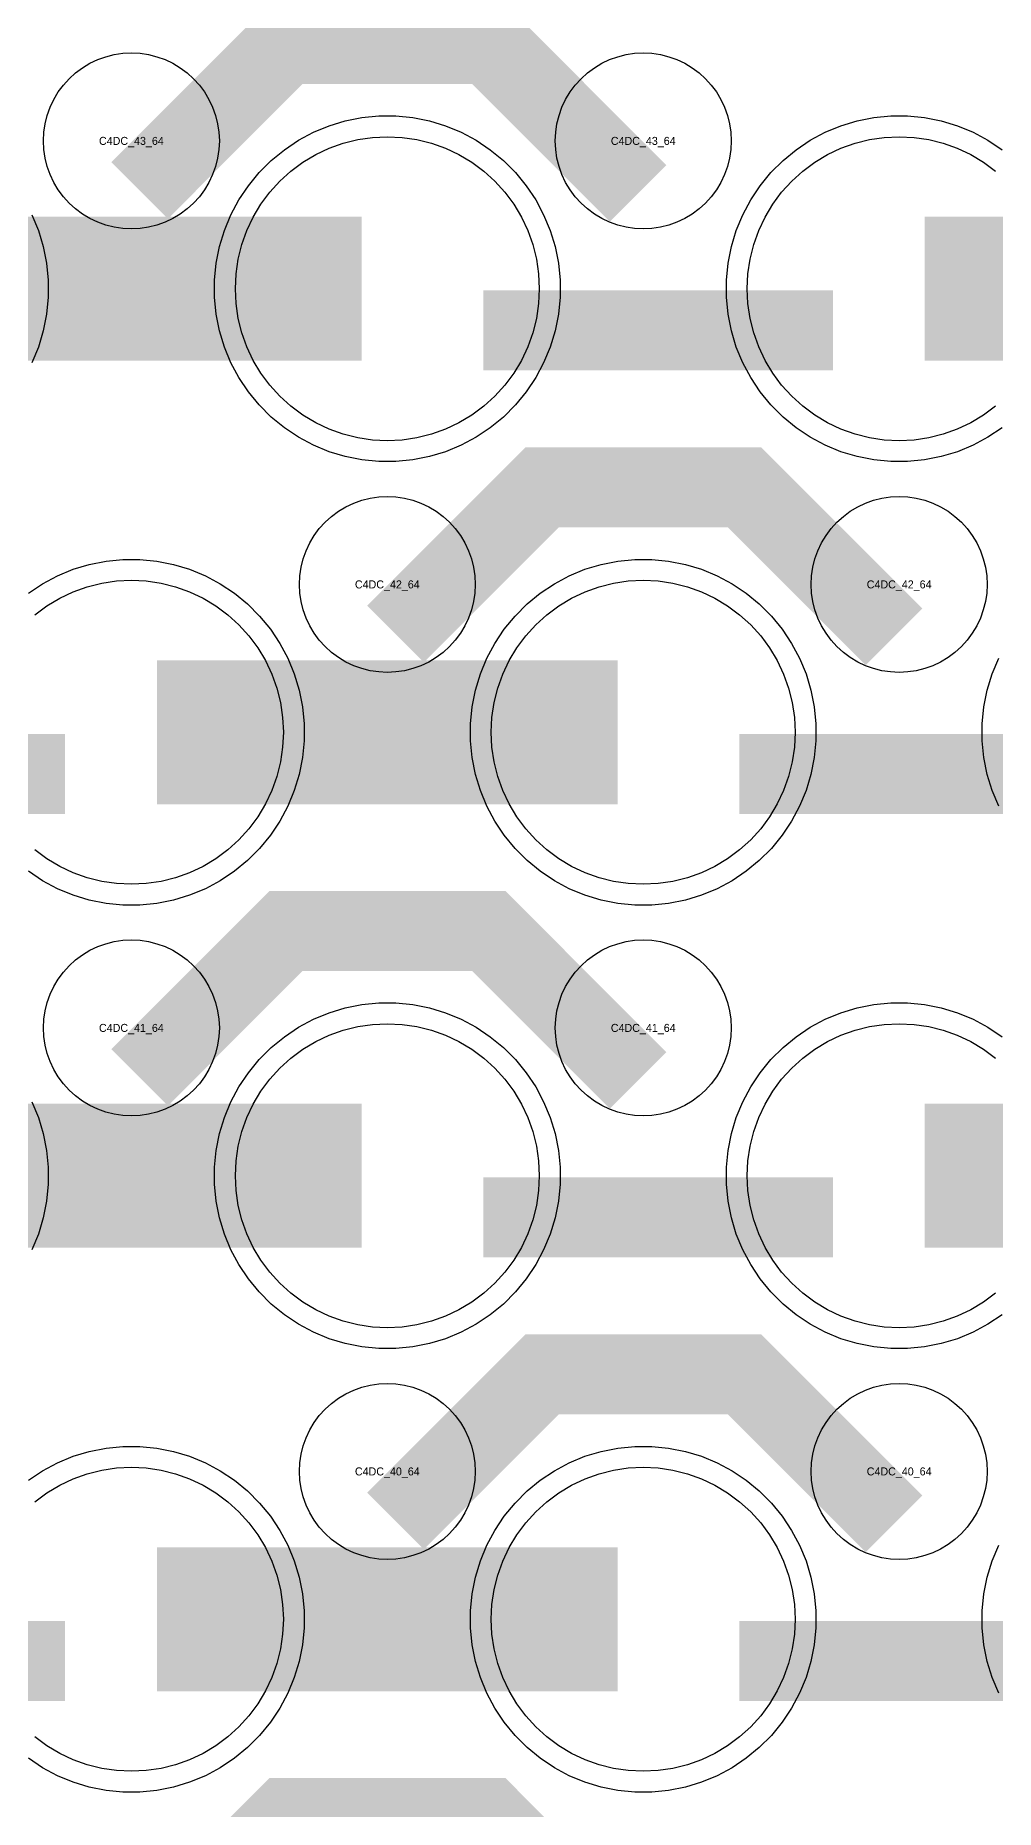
# Model space of a CAD drawing. Extents: x -11880 to 11880, y -14992 to 14992.
# Drawn here: x 8450 to 8750, y -9356 to -8802 of the extents above; entities that cross this region are included whole.
import ezdxf
from ezdxf.enums import TextEntityAlignment as Align

# ---------------------------------------------------------------- set-up
doc = ezdxf.new("R2010")
doc.units = 0
doc.header["$MEASUREMENT"] = 0
for name, color, linetype in [('GDS_775_DT_237', 138, 'CONTINUOUS'), ('RDL1_FS', 34, 'CONTINUOUS'), ('RDL_BS', 160, 'CONTINUOUS')]:
    doc.layers.add(name, color=color, linetype=linetype)

msp = doc.modelspace()

# ---------------------------------------------------------------- linework, layer by layer
at = {"layer": 'RDL1_FS'}
for points in [[(8560, -8928.819), (8555.343, -8928.59), (8550.732, -8927.906), (8546.209, -8926.774), (8541.819, -8925.202), (8537.605, -8923.21), (8533.605, -8920.812), (8529.86, -8918.034), (8526.406, -8914.904), (8523.276, -8911.45), (8520.498, -8907.705), (8518.1, -8903.705), (8516.108, -8899.491), (8514.536, -8895.101), (8513.404, -8890.578), (8512.72, -8885.967), (8512.491, -8881.31), (8512.72, -8876.653), (8513.404, -8872.042), (8514.536, -8867.519), (8516.108, -8863.129), (8518.1, -8858.915), (8520.498, -8854.915), (8523.276, -8851.17), (8526.406, -8847.716), (8529.86, -8844.586), (8533.605, -8841.808), (8537.605, -8839.41), (8541.819, -8837.418), (8546.209, -8835.846), (8550.732, -8834.714), (8555.343, -8834.03), (8560, -8833.801), (8564.657, -8834.03), (8569.268, -8834.714), (8573.791, -8835.846), (8578.181, -8837.418), (8582.395, -8839.41), (8586.395, -8841.808), (8590.14, -8844.586), (8593.594, -8847.716), (8596.724, -8851.17), (8599.502, -8854.915), (8601.9, -8858.915), (8603.892, -8863.129), (8605.464, -8867.519), (8606.596, -8872.042), (8607.28, -8876.653), (8607.509, -8881.31), (8607.28, -8885.967), (8606.596, -8890.578), (8605.464, -8895.101), (8603.892, -8899.491), (8601.9, -8903.705), (8599.502, -8907.705), (8596.724, -8911.45), (8593.594, -8914.904), (8590.14, -8918.034), (8586.395, -8920.812), (8582.395, -8923.21), (8578.181, -8925.202), (8573.791, -8926.774), (8569.268, -8927.906), (8564.657, -8928.59)], [(8640, -9344.509), (8635.343, -9344.28), (8630.732, -9343.596), (8626.209, -9342.464), (8621.819, -9340.892), (8617.605, -9338.9), (8613.605, -9336.502), (8609.86, -9333.724), (8606.406, -9330.594), (8603.276, -9327.14), (8600.498, -9323.395), (8598.1, -9319.395), (8596.108, -9315.181), (8594.536, -9310.791), (8593.404, -9306.268), (8592.72, -9301.657), (8592.491, -9297), (8592.72, -9292.343), (8593.404, -9287.732), (8594.536, -9283.209), (8596.108, -9278.819), (8598.1, -9274.605), (8600.498, -9270.605), (8603.276, -9266.86), (8606.406, -9263.406), (8609.86, -9260.276), (8613.605, -9257.498), (8617.605, -9255.1), (8621.819, -9253.108), (8626.209, -9251.536), (8630.732, -9250.404), (8635.343, -9249.72), (8640, -9249.491), (8644.657, -9249.72), (8649.268, -9250.404), (8653.791, -9251.536), (8658.181, -9253.108), (8662.395, -9255.1), (8666.395, -9257.498), (8670.14, -9260.276), (8673.594, -9263.406), (8676.724, -9266.86), (8679.502, -9270.605), (8681.9, -9274.605), (8683.892, -9278.819), (8685.464, -9283.209), (8686.596, -9287.732), (8687.28, -9292.343), (8687.509, -9297), (8687.28, -9301.657), (8686.596, -9306.268), (8685.464, -9310.791), (8683.892, -9315.181), (8681.9, -9319.395), (8679.502, -9323.395), (8676.724, -9327.14), (8673.594, -9330.594), (8670.14, -9333.724), (8666.395, -9336.502), (8662.395, -9338.9), (8658.181, -9340.892), (8653.791, -9342.464), (8649.268, -9343.596), (8644.657, -9344.28)]]:
    msp.add_lwpolyline(points, close=True, dxfattribs=at)
for points in [[(8750.14, -8918.034), (8746.395, -8920.812), (8742.395, -8923.21), (8738.181, -8925.202), (8733.791, -8926.774), (8729.268, -8927.906), (8724.657, -8928.59), (8720, -8928.819), (8715.343, -8928.59), (8710.732, -8927.906), (8706.209, -8926.774), (8701.819, -8925.202), (8697.605, -8923.21), (8693.605, -8920.812), (8689.86, -8918.034), (8686.406, -8914.904), (8683.276, -8911.45), (8680.498, -8907.705), (8678.1, -8903.705), (8676.108, -8899.491), (8674.536, -8895.101), (8673.404, -8890.578), (8672.72, -8885.967), (8672.491, -8881.31), (8672.72, -8876.653), (8673.404, -8872.042), (8674.536, -8867.519), (8676.108, -8863.129), (8678.1, -8858.915), (8680.498, -8854.915), (8683.276, -8851.17), (8686.406, -8847.716), (8689.86, -8844.586), (8693.605, -8841.808), (8697.605, -8839.41), (8701.819, -8837.418), (8706.209, -8835.846), (8710.732, -8834.714), (8715.343, -8834.03), (8720, -8833.801), (8724.657, -8834.03), (8729.268, -8834.714), (8733.791, -8835.846), (8738.181, -8837.418), (8742.395, -8839.41), (8746.395, -8841.808), (8750.14, -8844.586)], [(8449.86, -9260.276), (8453.605, -9257.498), (8457.605, -9255.1), (8461.819, -9253.108), (8466.209, -9251.536), (8470.732, -9250.404), (8475.343, -9249.72), (8480, -9249.491), (8484.657, -9249.72), (8489.268, -9250.404), (8493.791, -9251.536), (8498.181, -9253.108), (8502.395, -9255.1), (8506.395, -9257.498), (8510.14, -9260.276), (8513.594, -9263.406), (8516.724, -9266.86), (8519.502, -9270.605), (8521.9, -9274.605), (8523.892, -9278.819), (8525.464, -9283.209), (8526.596, -9287.732), (8527.28, -9292.343), (8527.509, -9297), (8527.28, -9301.657), (8526.596, -9306.268), (8525.464, -9310.791), (8523.892, -9315.181), (8521.9, -9319.395), (8519.502, -9323.395), (8516.724, -9327.14), (8513.594, -9330.594), (8510.14, -9333.724), (8506.395, -9336.502), (8502.395, -9338.9), (8498.181, -9340.892), (8493.791, -9342.464), (8489.268, -9343.596), (8484.657, -9344.28), (8480, -9344.509), (8475.343, -9344.28), (8470.732, -9343.596), (8466.209, -9342.464), (8461.819, -9340.892), (8457.605, -9338.9), (8453.605, -9336.502), (8449.86, -9333.724)]]:
    msp.add_lwpolyline(points, dxfattribs=at)
for points in [[(8408.002, -8881.31, 45, 45, 0), (8480.002, -8881.31, 45, 45, 0)], [(8480.002, -8881.31, 45, 45, 0), (8552.002, -8881.31, 45, 45, 0)], [(8728.002, -8881.31, 45, 45, 0), (8800.002, -8881.31, 45, 45, 0)], [(8488.002, -9297, 45, 45, 0), (8560.002, -9297, 45, 45, 0)], [(8560.002, -9297, 45, 45, 0), (8632.002, -9297, 45, 45, 0)]]:
    msp.add_lwpolyline(points, format="xyseb", dxfattribs=at)
at = {"layer": 'RDL1_FS', "color": 241, "true_color": 0xf7abae}
for points in [[(8449.86, -8983.151), (8453.605, -8980.373), (8457.605, -8977.975), (8461.819, -8975.983), (8466.209, -8974.411), (8470.732, -8973.279), (8475.343, -8972.595), (8480, -8972.366), (8484.657, -8972.595), (8489.268, -8973.279), (8493.791, -8974.411), (8498.181, -8975.983), (8502.395, -8977.975), (8506.395, -8980.373), (8510.14, -8983.151), (8513.594, -8986.281), (8516.724, -8989.735), (8519.502, -8993.48), (8521.9, -8997.48), (8523.892, -9001.694), (8525.464, -9006.084), (8526.596, -9010.607), (8527.28, -9015.218), (8527.509, -9019.875), (8527.28, -9024.532), (8526.596, -9029.143), (8525.464, -9033.666), (8523.892, -9038.056), (8521.9, -9042.27), (8519.502, -9046.27), (8516.724, -9050.015), (8513.594, -9053.469), (8510.14, -9056.599), (8506.395, -9059.377), (8502.395, -9061.775), (8498.181, -9063.767), (8493.791, -9065.339), (8489.268, -9066.471), (8484.657, -9067.155), (8480, -9067.384), (8475.343, -9067.155), (8470.732, -9066.471), (8466.209, -9065.339), (8461.819, -9063.767), (8457.605, -9061.775), (8453.605, -9059.377), (8449.86, -9056.599)], [(8750.14, -9195.159), (8746.395, -9197.937), (8742.395, -9200.335), (8738.181, -9202.327), (8733.791, -9203.899), (8729.268, -9205.031), (8724.657, -9205.715), (8720, -9205.944), (8715.343, -9205.715), (8710.732, -9205.031), (8706.209, -9203.899), (8701.819, -9202.327), (8697.605, -9200.335), (8693.605, -9197.937), (8689.86, -9195.159), (8686.406, -9192.029), (8683.276, -9188.575), (8680.498, -9184.83), (8678.1, -9180.83), (8676.108, -9176.616), (8674.536, -9172.226), (8673.404, -9167.703), (8672.72, -9163.092), (8672.491, -9158.435), (8672.72, -9153.778), (8673.404, -9149.167), (8674.536, -9144.644), (8676.108, -9140.254), (8678.1, -9136.04), (8680.498, -9132.04), (8683.276, -9128.295), (8686.406, -9124.841), (8689.86, -9121.711), (8693.605, -9118.933), (8697.605, -9116.535), (8701.819, -9114.543), (8706.209, -9112.971), (8710.732, -9111.839), (8715.343, -9111.155), (8720, -9110.926), (8724.657, -9111.155), (8729.268, -9111.839), (8733.791, -9112.971), (8738.181, -9114.543), (8742.395, -9116.535), (8746.395, -9118.933), (8750.14, -9121.711)]]:
    msp.add_lwpolyline(points, dxfattribs=at)
for points in [[(8640, -9067.384), (8635.343, -9067.155), (8630.732, -9066.471), (8626.209, -9065.339), (8621.819, -9063.767), (8617.605, -9061.775), (8613.605, -9059.377), (8609.86, -9056.599), (8606.406, -9053.469), (8603.276, -9050.015), (8600.498, -9046.27), (8598.1, -9042.27), (8596.108, -9038.056), (8594.536, -9033.666), (8593.404, -9029.143), (8592.72, -9024.532), (8592.491, -9019.875), (8592.72, -9015.218), (8593.404, -9010.607), (8594.536, -9006.084), (8596.108, -9001.694), (8598.1, -8997.48), (8600.498, -8993.48), (8603.276, -8989.735), (8606.406, -8986.281), (8609.86, -8983.151), (8613.605, -8980.373), (8617.605, -8977.975), (8621.819, -8975.983), (8626.209, -8974.411), (8630.732, -8973.279), (8635.343, -8972.595), (8640, -8972.366), (8644.657, -8972.595), (8649.268, -8973.279), (8653.791, -8974.411), (8658.181, -8975.983), (8662.395, -8977.975), (8666.395, -8980.373), (8670.14, -8983.151), (8673.594, -8986.281), (8676.724, -8989.735), (8679.502, -8993.48), (8681.9, -8997.48), (8683.892, -9001.694), (8685.464, -9006.084), (8686.596, -9010.607), (8687.28, -9015.218), (8687.509, -9019.875), (8687.28, -9024.532), (8686.596, -9029.143), (8685.464, -9033.666), (8683.892, -9038.056), (8681.9, -9042.27), (8679.502, -9046.27), (8676.724, -9050.015), (8673.594, -9053.469), (8670.14, -9056.599), (8666.395, -9059.377), (8662.395, -9061.775), (8658.181, -9063.767), (8653.791, -9065.339), (8649.268, -9066.471), (8644.657, -9067.155)], [(8560, -9205.944), (8555.343, -9205.715), (8550.732, -9205.031), (8546.209, -9203.899), (8541.819, -9202.327), (8537.605, -9200.335), (8533.605, -9197.937), (8529.86, -9195.159), (8526.406, -9192.029), (8523.276, -9188.575), (8520.498, -9184.83), (8518.1, -9180.83), (8516.108, -9176.616), (8514.536, -9172.226), (8513.404, -9167.703), (8512.72, -9163.092), (8512.491, -9158.435), (8512.72, -9153.778), (8513.404, -9149.167), (8514.536, -9144.644), (8516.108, -9140.254), (8518.1, -9136.04), (8520.498, -9132.04), (8523.276, -9128.295), (8526.406, -9124.841), (8529.86, -9121.711), (8533.605, -9118.933), (8537.605, -9116.535), (8541.819, -9114.543), (8546.209, -9112.971), (8550.732, -9111.839), (8555.343, -9111.155), (8560, -9110.926), (8564.657, -9111.155), (8569.268, -9111.839), (8573.791, -9112.971), (8578.181, -9114.543), (8582.395, -9116.535), (8586.395, -9118.933), (8590.14, -9121.711), (8593.594, -9124.841), (8596.724, -9128.295), (8599.502, -9132.04), (8601.9, -9136.04), (8603.892, -9140.254), (8605.464, -9144.644), (8606.596, -9149.167), (8607.28, -9153.778), (8607.509, -9158.435), (8607.28, -9163.092), (8606.596, -9167.703), (8605.464, -9172.226), (8603.892, -9176.616), (8601.9, -9180.83), (8599.502, -9184.83), (8596.724, -9188.575), (8593.594, -9192.029), (8590.14, -9195.159), (8586.395, -9197.937), (8582.395, -9200.335), (8578.181, -9202.327), (8573.791, -9203.899), (8569.268, -9205.031), (8564.657, -9205.715)]]:
    msp.add_lwpolyline(points, close=True, dxfattribs=at)
for points in [[(8488.002, -9019.875, 45, 45, 0), (8560.002, -9019.875, 45, 45, 0)], [(8560.002, -9019.875, 45, 45, 0), (8632.002, -9019.875, 45, 45, 0)], [(8408.002, -9158.435, 45, 45, 0), (8480.002, -9158.435, 45, 45, 0)], [(8480.002, -9158.435, 45, 45, 0), (8552.002, -9158.435, 45, 45, 0)], [(8728.002, -9158.435, 45, 45, 0), (8800.002, -9158.435, 45, 45, 0)]]:
    msp.add_lwpolyline(points, format="xyseb", dxfattribs=at)
at = {"layer": 'RDL_BS'}
for points in [[(8482.562, -8850.624, 25, 25, 0), (8528.377, -8804.809, 25, 25, 0), (8561.93, -8804.809, 25, 25, 0)], [(8638.401, -8851.523, 25, 25, 0), (8591.687, -8804.809, 25, 25, 0), (8561.929, -8804.809, 25, 25, 0)], [(8590.016, -8894.323, 25, 25, 0), (8699.281, -8894.323, 25, 25, 0)], [(8562.562, -8989.189, 25, 25, 0), (8608.377, -8943.374, 25, 25, 0), (8641.93, -8943.374, 25, 25, 0)], [(8718.401, -8990.088, 25, 25, 0), (8671.687, -8943.374, 25, 25, 0), (8641.929, -8943.374, 25, 25, 0)], [(8482.562, -9127.749, 25, 25, 0), (8528.377, -9081.934, 25, 25, 0), (8561.93, -9081.934, 25, 25, 0)], [(8638.401, -9128.648, 25, 25, 0), (8591.687, -9081.934, 25, 25, 0), (8561.929, -9081.934, 25, 25, 0)], [(8562.562, -9266.314, 25, 25, 0), (8608.377, -9220.499, 25, 25, 0), (8641.93, -9220.499, 25, 25, 0)], [(8718.401, -9267.213, 25, 25, 0), (8671.687, -9220.499, 25, 25, 0), (8641.929, -9220.499, 25, 25, 0)], [(8350.016, -9310.013, 25, 25, 0), (8459.281, -9310.013, 25, 25, 0)], [(8670.016, -9310.013, 25, 25, 0), (8779.281, -9310.013, 25, 25, 0)], [(8482.562, -9404.879, 25, 25, 0), (8528.377, -9359.064, 25, 25, 0), (8561.93, -9359.064, 25, 25, 0)], [(8638.401, -9405.778, 25, 25, 0), (8591.687, -9359.064, 25, 25, 0), (8561.929, -9359.064, 25, 25, 0)]]:
    msp.add_lwpolyline(points, format="xyseb", dxfattribs=at)
for points in [[(8480, -8862.616), (8477.307, -8862.484), (8474.635, -8862.088), (8472.016, -8861.431), (8469.481, -8860.524), (8467.044, -8859.372), (8464.72, -8857.979), (8462.557, -8856.376), (8460.558, -8854.564), (8458.746, -8852.565), (8457.143, -8850.402), (8455.75, -8848.078), (8454.598, -8845.641), (8453.691, -8843.106), (8453.034, -8840.487), (8452.638, -8837.815), (8452.506, -8835.122), (8452.638, -8832.429), (8453.034, -8829.757), (8453.691, -8827.138), (8454.598, -8824.603), (8455.75, -8822.166), (8457.143, -8819.842), (8458.746, -8817.679), (8460.558, -8815.68), (8462.557, -8813.868), (8464.72, -8812.265), (8467.044, -8810.872), (8469.481, -8809.72), (8472.016, -8808.813), (8474.635, -8808.156), (8477.307, -8807.76), (8480, -8807.628), (8482.693, -8807.76), (8485.365, -8808.156), (8487.984, -8808.813), (8490.519, -8809.72), (8492.956, -8810.872), (8495.28, -8812.265), (8497.443, -8813.868), (8499.442, -8815.68), (8501.254, -8817.679), (8502.857, -8819.842), (8504.25, -8822.166), (8505.402, -8824.603), (8506.309, -8827.138), (8506.966, -8829.757), (8507.362, -8832.429), (8507.494, -8835.122), (8507.362, -8837.815), (8506.966, -8840.487), (8506.309, -8843.106), (8505.402, -8845.641), (8504.25, -8848.078), (8502.857, -8850.402), (8501.254, -8852.565), (8499.442, -8854.564), (8497.443, -8856.376), (8495.28, -8857.979), (8492.956, -8859.372), (8490.519, -8860.524), (8487.984, -8861.431), (8485.365, -8862.088), (8482.693, -8862.484)], [(8640, -8862.616), (8637.307, -8862.484), (8634.635, -8862.088), (8632.016, -8861.431), (8629.481, -8860.524), (8627.044, -8859.372), (8624.72, -8857.979), (8622.557, -8856.376), (8620.558, -8854.564), (8618.746, -8852.565), (8617.143, -8850.402), (8615.75, -8848.078), (8614.598, -8845.641), (8613.691, -8843.106), (8613.034, -8840.487), (8612.638, -8837.815), (8612.506, -8835.122), (8612.638, -8832.429), (8613.034, -8829.757), (8613.691, -8827.138), (8614.598, -8824.603), (8615.75, -8822.166), (8617.143, -8819.842), (8618.746, -8817.679), (8620.558, -8815.68), (8622.557, -8813.868), (8624.72, -8812.265), (8627.044, -8810.872), (8629.481, -8809.72), (8632.016, -8808.813), (8634.635, -8808.156), (8637.307, -8807.76), (8640, -8807.628), (8642.693, -8807.76), (8645.365, -8808.156), (8647.984, -8808.813), (8650.519, -8809.72), (8652.956, -8810.872), (8655.28, -8812.265), (8657.443, -8813.868), (8659.442, -8815.68), (8661.254, -8817.679), (8662.857, -8819.842), (8664.25, -8822.166), (8665.402, -8824.603), (8666.309, -8827.138), (8666.966, -8829.757), (8667.362, -8832.429), (8667.494, -8835.122), (8667.362, -8837.815), (8666.966, -8840.487), (8666.309, -8843.106), (8665.402, -8845.641), (8664.25, -8848.078), (8662.857, -8850.402), (8661.254, -8852.565), (8659.442, -8854.564), (8657.443, -8856.376), (8655.28, -8857.979), (8652.956, -8859.372), (8650.519, -8860.524), (8647.984, -8861.431), (8645.365, -8862.088), (8642.693, -8862.484)], [(8557.356, -8935.31), (8552.062, -8934.793), (8546.835, -8933.747), (8541.795, -8932.216), (8536.885, -8930.185), (8532.223, -8927.693), (8527.809, -8924.746), (8523.708, -8921.384), (8519.926, -8917.602), (8516.564, -8913.501), (8513.617, -8909.087), (8511.125, -8904.425), (8509.094, -8899.515), (8507.563, -8894.475), (8506.517, -8889.248), (8506, -8883.954), (8506, -8878.666), (8506.517, -8873.372), (8507.563, -8868.145), (8509.094, -8863.105), (8511.125, -8858.195), (8513.617, -8853.533), (8516.564, -8849.119), (8519.926, -8845.018), (8523.708, -8841.236), (8527.809, -8837.874), (8532.223, -8834.927), (8536.885, -8832.435), (8541.795, -8830.404), (8546.835, -8828.873), (8552.062, -8827.827), (8557.356, -8827.31), (8562.644, -8827.31), (8567.938, -8827.827), (8573.165, -8828.873), (8578.205, -8830.404), (8583.115, -8832.435), (8587.777, -8834.927), (8592.191, -8837.874), (8596.292, -8841.236), (8600.074, -8845.018), (8603.436, -8849.119), (8606.383, -8853.533), (8608.875, -8858.195), (8610.906, -8863.105), (8612.437, -8868.145), (8613.483, -8873.372), (8614, -8878.666), (8614, -8883.954), (8613.483, -8889.248), (8612.437, -8894.475), (8610.906, -8899.515), (8608.875, -8904.425), (8606.383, -8909.087), (8603.436, -8913.501), (8600.074, -8917.602), (8596.292, -8921.384), (8592.191, -8924.746), (8587.777, -8927.693), (8583.115, -8930.185), (8578.205, -8932.216), (8573.165, -8933.747), (8567.938, -8934.793), (8562.644, -8935.31)], [(8560, -9001.181), (8557.307, -9001.049), (8554.635, -9000.653), (8552.016, -8999.996), (8549.481, -8999.089), (8547.044, -8997.937), (8544.72, -8996.544), (8542.557, -8994.941), (8540.558, -8993.129), (8538.746, -8991.13), (8537.143, -8988.967), (8535.75, -8986.643), (8534.598, -8984.206), (8533.691, -8981.671), (8533.034, -8979.052), (8532.638, -8976.38), (8532.506, -8973.687), (8532.638, -8970.994), (8533.034, -8968.322), (8533.691, -8965.703), (8534.598, -8963.168), (8535.75, -8960.731), (8537.143, -8958.407), (8538.746, -8956.244), (8540.558, -8954.245), (8542.557, -8952.433), (8544.72, -8950.83), (8547.044, -8949.437), (8549.481, -8948.285), (8552.016, -8947.378), (8554.635, -8946.721), (8557.307, -8946.325), (8560, -8946.193), (8562.693, -8946.325), (8565.365, -8946.721), (8567.984, -8947.378), (8570.519, -8948.285), (8572.956, -8949.437), (8575.28, -8950.83), (8577.443, -8952.433), (8579.442, -8954.245), (8581.254, -8956.244), (8582.857, -8958.407), (8584.25, -8960.731), (8585.402, -8963.168), (8586.309, -8965.703), (8586.966, -8968.322), (8587.362, -8970.994), (8587.494, -8973.687), (8587.362, -8976.38), (8586.966, -8979.052), (8586.309, -8981.671), (8585.402, -8984.206), (8584.25, -8986.643), (8582.857, -8988.967), (8581.254, -8991.13), (8579.442, -8993.129), (8577.443, -8994.941), (8575.28, -8996.544), (8572.956, -8997.937), (8570.519, -8999.089), (8567.984, -8999.996), (8565.365, -9000.653), (8562.693, -9001.049)], [(8720, -9001.181), (8717.307, -9001.049), (8714.635, -9000.653), (8712.016, -8999.996), (8709.481, -8999.089), (8707.044, -8997.937), (8704.72, -8996.544), (8702.557, -8994.941), (8700.558, -8993.129), (8698.746, -8991.13), (8697.143, -8988.967), (8695.75, -8986.643), (8694.598, -8984.206), (8693.691, -8981.671), (8693.034, -8979.052), (8692.638, -8976.38), (8692.506, -8973.687), (8692.638, -8970.994), (8693.034, -8968.322), (8693.691, -8965.703), (8694.598, -8963.168), (8695.75, -8960.731), (8697.143, -8958.407), (8698.746, -8956.244), (8700.558, -8954.245), (8702.557, -8952.433), (8704.72, -8950.83), (8707.044, -8949.437), (8709.481, -8948.285), (8712.016, -8947.378), (8714.635, -8946.721), (8717.307, -8946.325), (8720, -8946.193), (8722.693, -8946.325), (8725.365, -8946.721), (8727.984, -8947.378), (8730.519, -8948.285), (8732.956, -8949.437), (8735.28, -8950.83), (8737.443, -8952.433), (8739.442, -8954.245), (8741.254, -8956.244), (8742.857, -8958.407), (8744.25, -8960.731), (8745.402, -8963.168), (8746.309, -8965.703), (8746.966, -8968.322), (8747.362, -8970.994), (8747.494, -8973.687), (8747.362, -8976.38), (8746.966, -8979.052), (8746.309, -8981.671), (8745.402, -8984.206), (8744.25, -8986.643), (8742.857, -8988.967), (8741.254, -8991.13), (8739.442, -8993.129), (8737.443, -8994.941), (8735.28, -8996.544), (8732.956, -8997.937), (8730.519, -8999.089), (8727.984, -8999.996), (8725.365, -9000.653), (8722.693, -9001.049)], [(8480, -9139.741), (8477.307, -9139.609), (8474.635, -9139.213), (8472.016, -9138.556), (8469.481, -9137.649), (8467.044, -9136.497), (8464.72, -9135.104), (8462.557, -9133.501), (8460.558, -9131.689), (8458.746, -9129.69), (8457.143, -9127.527), (8455.75, -9125.203), (8454.598, -9122.766), (8453.691, -9120.231), (8453.034, -9117.612), (8452.638, -9114.94), (8452.506, -9112.247), (8452.638, -9109.554), (8453.034, -9106.882), (8453.691, -9104.263), (8454.598, -9101.728), (8455.75, -9099.291), (8457.143, -9096.967), (8458.746, -9094.804), (8460.558, -9092.805), (8462.557, -9090.993), (8464.72, -9089.39), (8467.044, -9087.997), (8469.481, -9086.845), (8472.016, -9085.938), (8474.635, -9085.281), (8477.307, -9084.885), (8480, -9084.753), (8482.693, -9084.885), (8485.365, -9085.281), (8487.984, -9085.938), (8490.519, -9086.845), (8492.956, -9087.997), (8495.28, -9089.39), (8497.443, -9090.993), (8499.442, -9092.805), (8501.254, -9094.804), (8502.857, -9096.967), (8504.25, -9099.291), (8505.402, -9101.728), (8506.309, -9104.263), (8506.966, -9106.882), (8507.362, -9109.554), (8507.494, -9112.247), (8507.362, -9114.94), (8506.966, -9117.612), (8506.309, -9120.231), (8505.402, -9122.766), (8504.25, -9125.203), (8502.857, -9127.527), (8501.254, -9129.69), (8499.442, -9131.689), (8497.443, -9133.501), (8495.28, -9135.104), (8492.956, -9136.497), (8490.519, -9137.649), (8487.984, -9138.556), (8485.365, -9139.213), (8482.693, -9139.609)], [(8640, -9139.741), (8637.307, -9139.609), (8634.635, -9139.213), (8632.016, -9138.556), (8629.481, -9137.649), (8627.044, -9136.497), (8624.72, -9135.104), (8622.557, -9133.501), (8620.558, -9131.689), (8618.746, -9129.69), (8617.143, -9127.527), (8615.75, -9125.203), (8614.598, -9122.766), (8613.691, -9120.231), (8613.034, -9117.612), (8612.638, -9114.94), (8612.506, -9112.247), (8612.638, -9109.554), (8613.034, -9106.882), (8613.691, -9104.263), (8614.598, -9101.728), (8615.75, -9099.291), (8617.143, -9096.967), (8618.746, -9094.804), (8620.558, -9092.805), (8622.557, -9090.993), (8624.72, -9089.39), (8627.044, -9087.997), (8629.481, -9086.845), (8632.016, -9085.938), (8634.635, -9085.281), (8637.307, -9084.885), (8640, -9084.753), (8642.693, -9084.885), (8645.365, -9085.281), (8647.984, -9085.938), (8650.519, -9086.845), (8652.956, -9087.997), (8655.28, -9089.39), (8657.443, -9090.993), (8659.442, -9092.805), (8661.254, -9094.804), (8662.857, -9096.967), (8664.25, -9099.291), (8665.402, -9101.728), (8666.309, -9104.263), (8666.966, -9106.882), (8667.362, -9109.554), (8667.494, -9112.247), (8667.362, -9114.94), (8666.966, -9117.612), (8666.309, -9120.231), (8665.402, -9122.766), (8664.25, -9125.203), (8662.857, -9127.527), (8661.254, -9129.69), (8659.442, -9131.689), (8657.443, -9133.501), (8655.28, -9135.104), (8652.956, -9136.497), (8650.519, -9137.649), (8647.984, -9138.556), (8645.365, -9139.213), (8642.693, -9139.609)], [(8560, -9278.306), (8557.307, -9278.174), (8554.635, -9277.778), (8552.016, -9277.121), (8549.481, -9276.214), (8547.044, -9275.062), (8544.72, -9273.669), (8542.557, -9272.066), (8540.558, -9270.254), (8538.746, -9268.255), (8537.143, -9266.092), (8535.75, -9263.768), (8534.598, -9261.331), (8533.691, -9258.796), (8533.034, -9256.177), (8532.638, -9253.505), (8532.506, -9250.812), (8532.638, -9248.119), (8533.034, -9245.447), (8533.691, -9242.828), (8534.598, -9240.293), (8535.75, -9237.856), (8537.143, -9235.532), (8538.746, -9233.369), (8540.558, -9231.37), (8542.557, -9229.558), (8544.72, -9227.955), (8547.044, -9226.562), (8549.481, -9225.41), (8552.016, -9224.503), (8554.635, -9223.846), (8557.307, -9223.45), (8560, -9223.318), (8562.693, -9223.45), (8565.365, -9223.846), (8567.984, -9224.503), (8570.519, -9225.41), (8572.956, -9226.562), (8575.28, -9227.955), (8577.443, -9229.558), (8579.442, -9231.37), (8581.254, -9233.369), (8582.857, -9235.532), (8584.25, -9237.856), (8585.402, -9240.293), (8586.309, -9242.828), (8586.966, -9245.447), (8587.362, -9248.119), (8587.494, -9250.812), (8587.362, -9253.505), (8586.966, -9256.177), (8586.309, -9258.796), (8585.402, -9261.331), (8584.25, -9263.768), (8582.857, -9266.092), (8581.254, -9268.255), (8579.442, -9270.254), (8577.443, -9272.066), (8575.28, -9273.669), (8572.956, -9275.062), (8570.519, -9276.214), (8567.984, -9277.121), (8565.365, -9277.778), (8562.693, -9278.174)], [(8720, -9278.306), (8717.307, -9278.174), (8714.635, -9277.778), (8712.016, -9277.121), (8709.481, -9276.214), (8707.044, -9275.062), (8704.72, -9273.669), (8702.557, -9272.066), (8700.558, -9270.254), (8698.746, -9268.255), (8697.143, -9266.092), (8695.75, -9263.768), (8694.598, -9261.331), (8693.691, -9258.796), (8693.034, -9256.177), (8692.638, -9253.505), (8692.506, -9250.812), (8692.638, -9248.119), (8693.034, -9245.447), (8693.691, -9242.828), (8694.598, -9240.293), (8695.75, -9237.856), (8697.143, -9235.532), (8698.746, -9233.369), (8700.558, -9231.37), (8702.557, -9229.558), (8704.72, -9227.955), (8707.044, -9226.562), (8709.481, -9225.41), (8712.016, -9224.503), (8714.635, -9223.846), (8717.307, -9223.45), (8720, -9223.318), (8722.693, -9223.45), (8725.365, -9223.846), (8727.984, -9224.503), (8730.519, -9225.41), (8732.956, -9226.562), (8735.28, -9227.955), (8737.443, -9229.558), (8739.442, -9231.37), (8741.254, -9233.369), (8742.857, -9235.532), (8744.25, -9237.856), (8745.402, -9240.293), (8746.309, -9242.828), (8746.966, -9245.447), (8747.362, -9248.119), (8747.494, -9250.812), (8747.362, -9253.505), (8746.966, -9256.177), (8746.309, -9258.796), (8745.402, -9261.331), (8744.25, -9263.768), (8742.857, -9266.092), (8741.254, -9268.255), (8739.442, -9270.254), (8737.443, -9272.066), (8735.28, -9273.669), (8732.956, -9275.062), (8730.519, -9276.214), (8727.984, -9277.121), (8725.365, -9277.778), (8722.693, -9278.174)], [(8637.356, -9351), (8632.062, -9350.483), (8626.835, -9349.437), (8621.795, -9347.906), (8616.885, -9345.875), (8612.223, -9343.383), (8607.809, -9340.436), (8603.708, -9337.074), (8599.926, -9333.292), (8596.564, -9329.191), (8593.617, -9324.777), (8591.125, -9320.115), (8589.094, -9315.205), (8587.563, -9310.165), (8586.517, -9304.938), (8586, -9299.644), (8586, -9294.356), (8586.517, -9289.062), (8587.563, -9283.835), (8589.094, -9278.795), (8591.125, -9273.885), (8593.617, -9269.223), (8596.564, -9264.809), (8599.926, -9260.708), (8603.708, -9256.926), (8607.809, -9253.564), (8612.223, -9250.617), (8616.885, -9248.125), (8621.795, -9246.094), (8626.835, -9244.563), (8632.062, -9243.517), (8637.356, -9243), (8642.644, -9243), (8647.938, -9243.517), (8653.165, -9244.563), (8658.205, -9246.094), (8663.115, -9248.125), (8667.777, -9250.617), (8672.191, -9253.564), (8676.292, -9256.926), (8680.074, -9260.708), (8683.436, -9264.809), (8686.383, -9269.223), (8688.875, -9273.885), (8690.906, -9278.795), (8692.437, -9283.835), (8693.483, -9289.062), (8694, -9294.356), (8694, -9299.644), (8693.483, -9304.938), (8692.437, -9310.165), (8690.906, -9315.205), (8688.875, -9320.115), (8686.383, -9324.777), (8683.436, -9329.191), (8680.074, -9333.292), (8676.292, -9337.074), (8672.191, -9340.436), (8667.777, -9343.383), (8663.115, -9345.875), (8658.205, -9347.906), (8653.165, -9349.437), (8647.938, -9350.483), (8642.644, -9351)]]:
    msp.add_lwpolyline(points, close=True, dxfattribs=at)
for points in [[(8752.191, -8924.746), (8747.777, -8927.693), (8743.115, -8930.185), (8738.205, -8932.216), (8733.165, -8933.747), (8727.938, -8934.793), (8722.644, -8935.31), (8717.356, -8935.31), (8712.062, -8934.793), (8706.835, -8933.747), (8701.795, -8932.216), (8696.885, -8930.185), (8692.223, -8927.693), (8687.809, -8924.746), (8683.708, -8921.384), (8679.926, -8917.602), (8676.564, -8913.501), (8673.617, -8909.087), (8671.125, -8904.425), (8669.094, -8899.515), (8667.563, -8894.475), (8666.517, -8889.248), (8666, -8883.954), (8666, -8878.666), (8666.517, -8873.372), (8667.563, -8868.145), (8669.094, -8863.105), (8671.125, -8858.195), (8673.617, -8853.533), (8676.564, -8849.119), (8679.926, -8845.018), (8683.708, -8841.236), (8687.809, -8837.874), (8692.223, -8834.927), (8696.885, -8832.435), (8701.795, -8830.404), (8706.835, -8828.873), (8712.062, -8827.827), (8717.356, -8827.31), (8722.644, -8827.31), (8727.938, -8827.827), (8733.165, -8828.873), (8738.205, -8830.404), (8743.115, -8832.435), (8747.777, -8834.927), (8752.191, -8837.874)], [(8448.875, -8858.195), (8450.906, -8863.105), (8452.437, -8868.145), (8453.483, -8873.372), (8454, -8878.666), (8454, -8883.954), (8453.483, -8889.248), (8452.437, -8894.475), (8450.906, -8899.515), (8448.875, -8904.425)], [(8447.809, -9253.564), (8452.223, -9250.617), (8456.885, -9248.125), (8461.795, -9246.094), (8466.835, -9244.563), (8472.062, -9243.517), (8477.356, -9243), (8482.644, -9243), (8487.938, -9243.517), (8493.165, -9244.563), (8498.205, -9246.094), (8503.115, -9248.125), (8507.777, -9250.617), (8512.191, -9253.564), (8516.292, -9256.926), (8520.074, -9260.708), (8523.436, -9264.809), (8526.383, -9269.223), (8528.875, -9273.885), (8530.906, -9278.795), (8532.437, -9283.835), (8533.483, -9289.062), (8534, -9294.356), (8534, -9299.644), (8533.483, -9304.938), (8532.437, -9310.165), (8530.906, -9315.205), (8528.875, -9320.115), (8526.383, -9324.777), (8523.436, -9329.191), (8520.074, -9333.292), (8516.292, -9337.074), (8512.191, -9340.436), (8507.777, -9343.383), (8503.115, -9345.875), (8498.205, -9347.906), (8493.165, -9349.437), (8487.938, -9350.483), (8482.644, -9351), (8477.356, -9351), (8472.062, -9350.483), (8466.835, -9349.437), (8461.795, -9347.906), (8456.885, -9345.875), (8452.223, -9343.383), (8447.809, -9340.436)], [(8751.125, -9320.115), (8749.094, -9315.205), (8747.563, -9310.165), (8746.517, -9304.938), (8746, -9299.644), (8746, -9294.356), (8746.517, -9289.062), (8747.563, -9283.835), (8749.094, -9278.795), (8751.125, -9273.885)]]:
    msp.add_lwpolyline(points, dxfattribs=at)
at = {"layer": 'RDL_BS', "color": 241, "true_color": 0xf7abae}
for points in [[(8447.809, -8976.439), (8452.223, -8973.492), (8456.885, -8971), (8461.795, -8968.969), (8466.835, -8967.438), (8472.062, -8966.392), (8477.356, -8965.875), (8482.644, -8965.875), (8487.938, -8966.392), (8493.165, -8967.438), (8498.205, -8968.969), (8503.115, -8971), (8507.777, -8973.492), (8512.191, -8976.439), (8516.292, -8979.801), (8520.074, -8983.583), (8523.436, -8987.684), (8526.383, -8992.098), (8528.875, -8996.76), (8530.906, -9001.67), (8532.437, -9006.71), (8533.483, -9011.937), (8534, -9017.231), (8534, -9022.519), (8533.483, -9027.813), (8532.437, -9033.04), (8530.906, -9038.08), (8528.875, -9042.99), (8526.383, -9047.652), (8523.436, -9052.066), (8520.074, -9056.167), (8516.292, -9059.949), (8512.191, -9063.311), (8507.777, -9066.258), (8503.115, -9068.75), (8498.205, -9070.781), (8493.165, -9072.312), (8487.938, -9073.358), (8482.644, -9073.875), (8477.356, -9073.875), (8472.062, -9073.358), (8466.835, -9072.312), (8461.795, -9070.781), (8456.885, -9068.75), (8452.223, -9066.258), (8447.809, -9063.311)], [(8751.125, -9042.99), (8749.094, -9038.08), (8747.563, -9033.04), (8746.517, -9027.813), (8746, -9022.519), (8746, -9017.231), (8746.517, -9011.937), (8747.563, -9006.71), (8749.094, -9001.67), (8751.125, -8996.76)], [(8752.191, -9201.871), (8747.777, -9204.818), (8743.115, -9207.31), (8738.205, -9209.341), (8733.165, -9210.872), (8727.938, -9211.918), (8722.644, -9212.435), (8717.356, -9212.435), (8712.062, -9211.918), (8706.835, -9210.872), (8701.795, -9209.341), (8696.885, -9207.31), (8692.223, -9204.818), (8687.809, -9201.871), (8683.708, -9198.509), (8679.926, -9194.727), (8676.564, -9190.626), (8673.617, -9186.212), (8671.125, -9181.55), (8669.094, -9176.64), (8667.563, -9171.6), (8666.517, -9166.373), (8666, -9161.079), (8666, -9155.791), (8666.517, -9150.497), (8667.563, -9145.27), (8669.094, -9140.23), (8671.125, -9135.32), (8673.617, -9130.658), (8676.564, -9126.244), (8679.926, -9122.143), (8683.708, -9118.361), (8687.809, -9114.999), (8692.223, -9112.052), (8696.885, -9109.56), (8701.795, -9107.529), (8706.835, -9105.998), (8712.062, -9104.952), (8717.356, -9104.435), (8722.644, -9104.435), (8727.938, -9104.952), (8733.165, -9105.998), (8738.205, -9107.529), (8743.115, -9109.56), (8747.777, -9112.052), (8752.191, -9114.999)], [(8448.875, -9135.32), (8450.906, -9140.23), (8452.437, -9145.27), (8453.483, -9150.497), (8454, -9155.791), (8454, -9161.079), (8453.483, -9166.373), (8452.437, -9171.6), (8450.906, -9176.64), (8448.875, -9181.55)]]:
    msp.add_lwpolyline(points, dxfattribs=at)
for points in [[(8637.356, -9073.875), (8632.062, -9073.358), (8626.835, -9072.312), (8621.795, -9070.781), (8616.885, -9068.75), (8612.223, -9066.258), (8607.809, -9063.311), (8603.708, -9059.949), (8599.926, -9056.167), (8596.564, -9052.066), (8593.617, -9047.652), (8591.125, -9042.99), (8589.094, -9038.08), (8587.563, -9033.04), (8586.517, -9027.813), (8586, -9022.519), (8586, -9017.231), (8586.517, -9011.937), (8587.563, -9006.71), (8589.094, -9001.67), (8591.125, -8996.76), (8593.617, -8992.098), (8596.564, -8987.684), (8599.926, -8983.583), (8603.708, -8979.801), (8607.809, -8976.439), (8612.223, -8973.492), (8616.885, -8971), (8621.795, -8968.969), (8626.835, -8967.438), (8632.062, -8966.392), (8637.356, -8965.875), (8642.644, -8965.875), (8647.938, -8966.392), (8653.165, -8967.438), (8658.205, -8968.969), (8663.115, -8971), (8667.777, -8973.492), (8672.191, -8976.439), (8676.292, -8979.801), (8680.074, -8983.583), (8683.436, -8987.684), (8686.383, -8992.098), (8688.875, -8996.76), (8690.906, -9001.67), (8692.437, -9006.71), (8693.483, -9011.937), (8694, -9017.231), (8694, -9022.519), (8693.483, -9027.813), (8692.437, -9033.04), (8690.906, -9038.08), (8688.875, -9042.99), (8686.383, -9047.652), (8683.436, -9052.066), (8680.074, -9056.167), (8676.292, -9059.949), (8672.191, -9063.311), (8667.777, -9066.258), (8663.115, -9068.75), (8658.205, -9070.781), (8653.165, -9072.312), (8647.938, -9073.358), (8642.644, -9073.875)], [(8557.356, -9212.435), (8552.062, -9211.918), (8546.835, -9210.872), (8541.795, -9209.341), (8536.885, -9207.31), (8532.223, -9204.818), (8527.809, -9201.871), (8523.708, -9198.509), (8519.926, -9194.727), (8516.564, -9190.626), (8513.617, -9186.212), (8511.125, -9181.55), (8509.094, -9176.64), (8507.563, -9171.6), (8506.517, -9166.373), (8506, -9161.079), (8506, -9155.791), (8506.517, -9150.497), (8507.563, -9145.27), (8509.094, -9140.23), (8511.125, -9135.32), (8513.617, -9130.658), (8516.564, -9126.244), (8519.926, -9122.143), (8523.708, -9118.361), (8527.809, -9114.999), (8532.223, -9112.052), (8536.885, -9109.56), (8541.795, -9107.529), (8546.835, -9105.998), (8552.062, -9104.952), (8557.356, -9104.435), (8562.644, -9104.435), (8567.938, -9104.952), (8573.165, -9105.998), (8578.205, -9107.529), (8583.115, -9109.56), (8587.777, -9112.052), (8592.191, -9114.999), (8596.292, -9118.361), (8600.074, -9122.143), (8603.436, -9126.244), (8606.383, -9130.658), (8608.875, -9135.32), (8610.906, -9140.23), (8612.437, -9145.27), (8613.483, -9150.497), (8614, -9155.791), (8614, -9161.079), (8613.483, -9166.373), (8612.437, -9171.6), (8610.906, -9176.64), (8608.875, -9181.55), (8606.383, -9186.212), (8603.436, -9190.626), (8600.074, -9194.727), (8596.292, -9198.509), (8592.191, -9201.871), (8587.777, -9204.818), (8583.115, -9207.31), (8578.205, -9209.341), (8573.165, -9210.872), (8567.938, -9211.918), (8562.644, -9212.435)]]:
    msp.add_lwpolyline(points, close=True, dxfattribs=at)
for points in [[(8350.016, -9032.888, 25, 25, 0), (8459.281, -9032.888, 25, 25, 0)], [(8670.016, -9032.888, 25, 25, 0), (8779.281, -9032.888, 25, 25, 0)], [(8590.016, -9171.448, 25, 25, 0), (8699.281, -9171.448, 25, 25, 0)]]:
    msp.add_lwpolyline(points, format="xyseb", dxfattribs=at)

# ---------------------------------------------------------------- texts
at = {"layer": 'GDS_775_DT_237'}
for s, p in [('C4DC_43_64', (8480, -8835.122)), ('C4DC_43_64', (8480, -8835.122)), ('C4DC_43_64', (8640, -8835.122)), ('C4DC_43_64', (8640, -8835.122)), ('C4DC_42_64', (8560, -8973.687)), ('C4DC_42_64', (8560, -8973.687)), ('C4DC_42_64', (8720, -8973.687)), ('C4DC_42_64', (8720, -8973.687)), ('C4DC_41_64', (8480, -9112.247)), ('C4DC_41_64', (8480, -9112.247)), ('C4DC_41_64', (8640, -9112.247)), ('C4DC_41_64', (8640, -9112.247)), ('C4DC_40_64', (8560, -9250.812)), ('C4DC_40_64', (8560, -9250.812)), ('C4DC_40_64', (8720, -9250.812)), ('C4DC_40_64', (8720, -9250.812))]:
    msp.add_text(s, height=2.5, dxfattribs=at).set_placement(p, align=Align.MIDDLE_CENTER)

doc.saveas('drawing.dxf')
